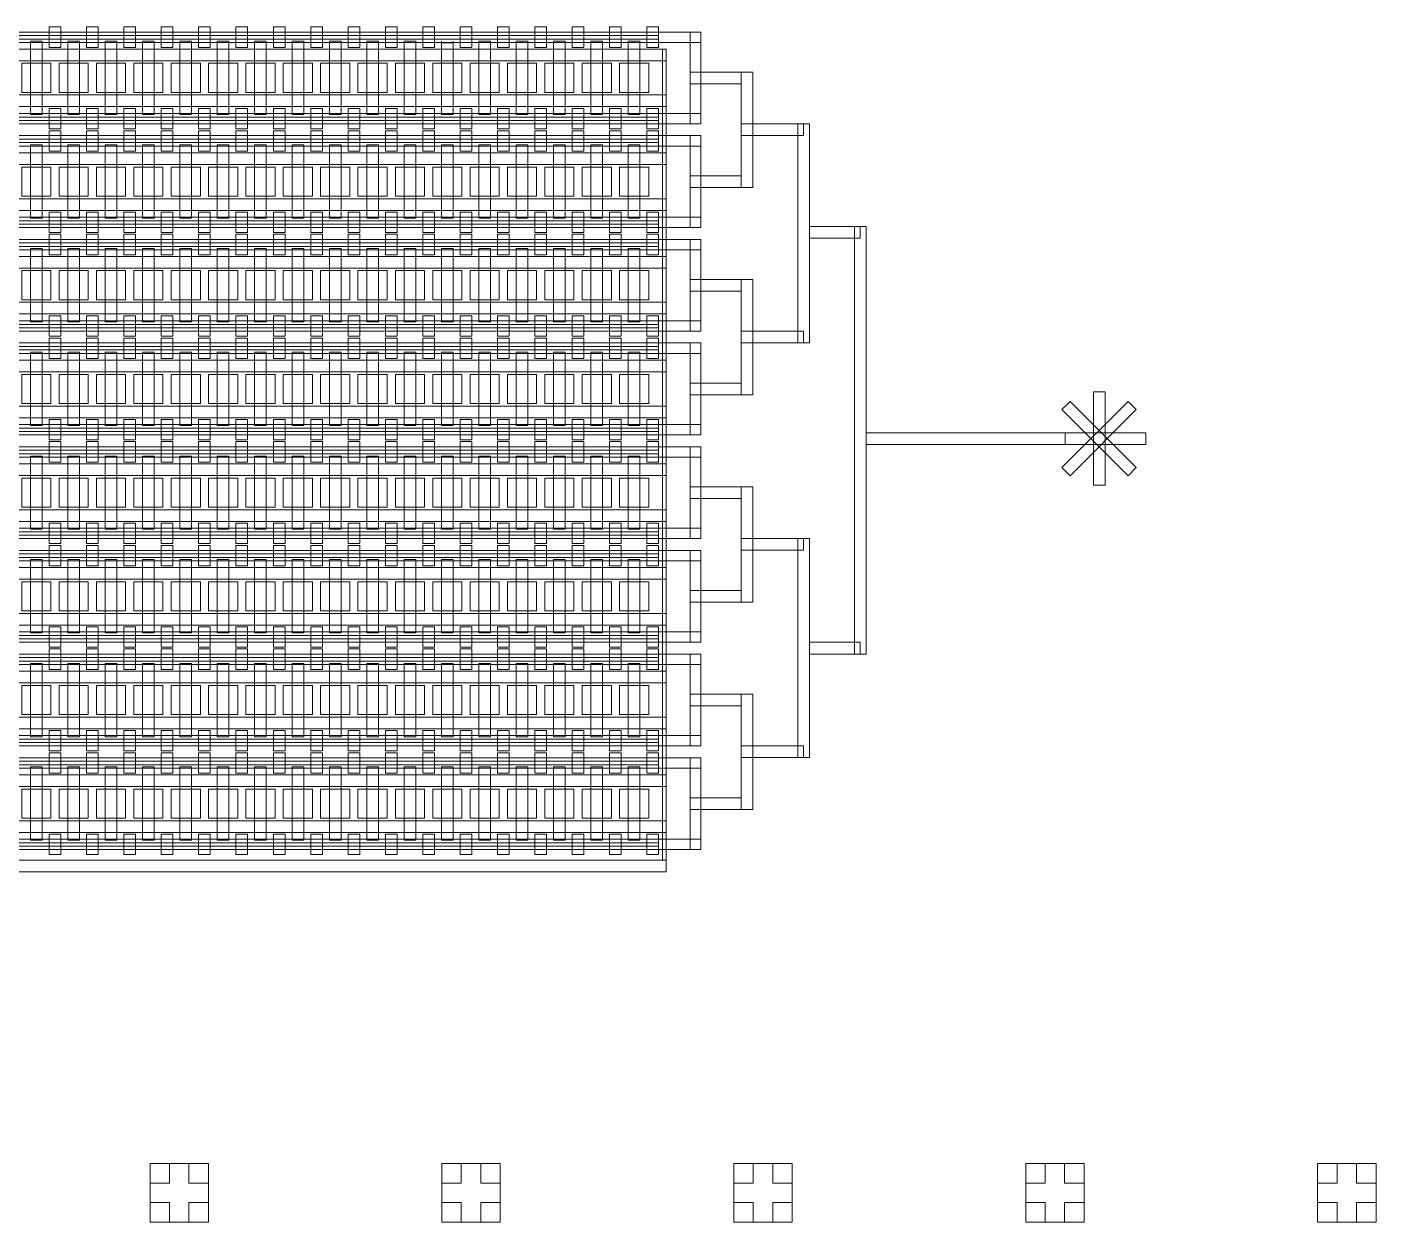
# Model space of a CAD drawing. Header units: millimetres. Extents: x 162451 to 197951, y 56048 to 71985.
# Drawn here: x 186397 to 197951, y 56048 to 66279 of the extents above; entities that cross this region are included whole.
import ezdxf

# ---------------------------------------------------------------- set-up
doc = ezdxf.new("R2010")
doc.units = ezdxf.units.MM
doc.layers.add('CONTROL', color=5, linetype='Continuous', lineweight=5)
doc.layers.add('FLOW', color=6, linetype='Continuous', lineweight=5)

msp = doc.modelspace()

# ---------------------------------------------------------------- linework, layer by layer
at = {"layer": 'CONTROL', "linetype": 'Continuous'}
for points in [[(176284, 66206), (191807, 66206), (191807, 66176), (176284, 66176), (176284, 66206)], [(186587, 66279), (186687, 66279), (186687, 66103), (186587, 66103), (186587, 66279)], [(186907, 66279), (187007, 66279), (187007, 66103), (186907, 66103), (186907, 66279)], [(187227, 66279), (187327, 66279), (187327, 66103), (187227, 66103), (187227, 66279)], [(187547, 66279), (187647, 66279), (187647, 66103), (187547, 66103), (187547, 66279)], [(187867, 66279), (187967, 66279), (187967, 66103), (187867, 66103), (187867, 66279)], [(188187, 66279), (188287, 66279), (188287, 66103), (188187, 66103), (188187, 66279)], [(188507, 66279), (188607, 66279), (188607, 66103), (188507, 66103), (188507, 66279)], [(188827, 66279), (188927, 66279), (188927, 66103), (188827, 66103), (188827, 66279)], [(189147, 66279), (189247, 66279), (189247, 66103), (189147, 66103), (189147, 66279)], [(189467, 66279), (189567, 66279), (189567, 66103), (189467, 66103), (189467, 66279)], [(189787, 66279), (189887, 66279), (189887, 66103), (189787, 66103), (189787, 66279)], [(190107, 66279), (190207, 66279), (190207, 66103), (190107, 66103), (190107, 66279)], [(190427, 66279), (190527, 66279), (190527, 66103), (190427, 66103), (190427, 66279)], [(190747, 66279), (190847, 66279), (190847, 66103), (190747, 66103), (190747, 66279)], [(191067, 66279), (191167, 66279), (191167, 66103), (191067, 66103), (191067, 66279)], [(191387, 66279), (191487, 66279), (191487, 66103), (191387, 66103), (191387, 66279)], [(191707, 66279), (191807, 66279), (191807, 66103), (191707, 66103), (191707, 66279)], [(191870, 65989), (176447, 65989), (176447, 66089), (191870, 66089), (191870, 65989)], [(191840, 66089), (191870, 66089), (191870, 59147), (191840, 59147), (191840, 66089)], [(191870, 65597), (176447, 65597), (176447, 65697), (191870, 65697), (191870, 65597)], [(186587, 65582), (186687, 65582), (186687, 65406), (186587, 65406), (186587, 65582)], [(186907, 65582), (187007, 65582), (187007, 65406), (186907, 65406), (186907, 65582)], [(187227, 65582), (187327, 65582), (187327, 65406), (187227, 65406), (187227, 65582)], [(187547, 65582), (187647, 65582), (187647, 65406), (187547, 65406), (187547, 65582)], [(187867, 65582), (187967, 65582), (187967, 65406), (187867, 65406), (187867, 65582)], [(188187, 65582), (188287, 65582), (188287, 65406), (188187, 65406), (188187, 65582)], [(188507, 65582), (188607, 65582), (188607, 65406), (188507, 65406), (188507, 65582)], [(188827, 65582), (188927, 65582), (188927, 65406), (188827, 65406), (188827, 65582)], [(189147, 65582), (189247, 65582), (189247, 65406), (189147, 65406), (189147, 65582)], [(189467, 65582), (189567, 65582), (189567, 65406), (189467, 65406), (189467, 65582)], [(189787, 65582), (189887, 65582), (189887, 65406), (189787, 65406), (189787, 65582)], [(190107, 65582), (190207, 65582), (190207, 65406), (190107, 65406), (190107, 65582)], [(190427, 65582), (190527, 65582), (190527, 65406), (190427, 65406), (190427, 65582)], [(190747, 65582), (190847, 65582), (190847, 65406), (190747, 65406), (190747, 65582)], [(190747, 65582), (190847, 65582), (190847, 65406), (190747, 65406), (190747, 65582)], [(191067, 65582), (191167, 65582), (191167, 65406), (191067, 65406), (191067, 65582)], [(191387, 65582), (191487, 65582), (191487, 65406), (191387, 65406), (191387, 65582)], [(191707, 65582), (191807, 65582), (191807, 65406), (191707, 65406), (191707, 65582)], [(176284, 65508), (191807, 65508), (191807, 65478), (176284, 65478), (176284, 65508)], [(176284, 65319), (191807, 65319), (191807, 65289), (176284, 65289), (176284, 65319)], [(186587, 65391), (186687, 65391), (186687, 65216), (186587, 65216), (186587, 65391)], [(186907, 65391), (187007, 65391), (187007, 65216), (186907, 65216), (186907, 65391)], [(187227, 65391), (187327, 65391), (187327, 65216), (187227, 65216), (187227, 65391)], [(187547, 65391), (187647, 65391), (187647, 65216), (187547, 65216), (187547, 65391)], [(187867, 65391), (187967, 65391), (187967, 65216), (187867, 65216), (187867, 65391)], [(188187, 65391), (188287, 65391), (188287, 65216), (188187, 65216), (188187, 65391)], [(188507, 65391), (188607, 65391), (188607, 65216), (188507, 65216), (188507, 65391)], [(188827, 65391), (188927, 65391), (188927, 65216), (188827, 65216), (188827, 65391)], [(189147, 65391), (189247, 65391), (189247, 65216), (189147, 65216), (189147, 65391)], [(189467, 65391), (189567, 65391), (189567, 65216), (189467, 65216), (189467, 65391)], [(189787, 65391), (189887, 65391), (189887, 65216), (189787, 65216), (189787, 65391)], [(190107, 65391), (190207, 65391), (190207, 65216), (190107, 65216), (190107, 65391)], [(190427, 65391), (190527, 65391), (190527, 65216), (190427, 65216), (190427, 65391)], [(190747, 65391), (190847, 65391), (190847, 65216), (190747, 65216), (190747, 65391)], [(191067, 65391), (191167, 65391), (191167, 65216), (191067, 65216), (191067, 65391)], [(191387, 65391), (191487, 65391), (191487, 65216), (191387, 65216), (191387, 65391)], [(191707, 65391), (191807, 65391), (191807, 65216), (191707, 65216), (191707, 65391)], [(191870, 65101), (176447, 65101), (176447, 65201), (191870, 65201), (191870, 65101)], [(191870, 64709), (176447, 64709), (176447, 64809), (191870, 64809), (191870, 64709)], [(176284, 64620), (191807, 64620), (191807, 64590), (176284, 64590), (176284, 64620)], [(186587, 64694), (186687, 64694), (186687, 64519), (186587, 64519), (186587, 64694)], [(186907, 64694), (187007, 64694), (187007, 64519), (186907, 64519), (186907, 64694)], [(187227, 64694), (187327, 64694), (187327, 64519), (187227, 64519), (187227, 64694)], [(187547, 64694), (187647, 64694), (187647, 64519), (187547, 64519), (187547, 64694)], [(187867, 64694), (187967, 64694), (187967, 64519), (187867, 64519), (187867, 64694)], [(188187, 64694), (188287, 64694), (188287, 64519), (188187, 64519), (188187, 64694)], [(188507, 64694), (188607, 64694), (188607, 64519), (188507, 64519), (188507, 64694)], [(188827, 64694), (188927, 64694), (188927, 64519), (188827, 64519), (188827, 64694)], [(189147, 64694), (189247, 64694), (189247, 64519), (189147, 64519), (189147, 64694)], [(189467, 64694), (189567, 64694), (189567, 64519), (189467, 64519), (189467, 64694)], [(189787, 64694), (189887, 64694), (189887, 64519), (189787, 64519), (189787, 64694)], [(190107, 64694), (190207, 64694), (190207, 64519), (190107, 64519), (190107, 64694)], [(190427, 64694), (190527, 64694), (190527, 64519), (190427, 64519), (190427, 64694)], [(190747, 64694), (190847, 64694), (190847, 64519), (190747, 64519), (190747, 64694)], [(190747, 64694), (190847, 64694), (190847, 64519), (190747, 64519), (190747, 64694)], [(191067, 64694), (191167, 64694), (191167, 64519), (191067, 64519), (191067, 64694)], [(191387, 64694), (191487, 64694), (191487, 64519), (191387, 64519), (191387, 64694)], [(191707, 64694), (191807, 64694), (191807, 64519), (191707, 64519), (191707, 64694)], [(186587, 64504), (186687, 64504), (186687, 64328), (186587, 64328), (186587, 64504)], [(186907, 64504), (187007, 64504), (187007, 64328), (186907, 64328), (186907, 64504)], [(187227, 64504), (187327, 64504), (187327, 64328), (187227, 64328), (187227, 64504)], [(187547, 64504), (187647, 64504), (187647, 64328), (187547, 64328), (187547, 64504)], [(187867, 64504), (187967, 64504), (187967, 64328), (187867, 64328), (187867, 64504)], [(188187, 64504), (188287, 64504), (188287, 64328), (188187, 64328), (188187, 64504)], [(188507, 64504), (188607, 64504), (188607, 64328), (188507, 64328), (188507, 64504)], [(188827, 64504), (188927, 64504), (188927, 64328), (188827, 64328), (188827, 64504)], [(189147, 64504), (189247, 64504), (189247, 64328), (189147, 64328), (189147, 64504)], [(189467, 64504), (189567, 64504), (189567, 64328), (189467, 64328), (189467, 64504)], [(189787, 64504), (189887, 64504), (189887, 64328), (189787, 64328), (189787, 64504)], [(190107, 64504), (190207, 64504), (190207, 64328), (190107, 64328), (190107, 64504)], [(190427, 64504), (190527, 64504), (190527, 64328), (190427, 64328), (190427, 64504)], [(190747, 64504), (190847, 64504), (190847, 64328), (190747, 64328), (190747, 64504)], [(191067, 64504), (191167, 64504), (191167, 64328), (191067, 64328), (191067, 64504)], [(191387, 64504), (191487, 64504), (191487, 64328), (191387, 64328), (191387, 64504)], [(191707, 64504), (191807, 64504), (191807, 64328), (191707, 64328), (191707, 64504)], [(176284, 64431), (191807, 64431), (191807, 64401), (176284, 64401), (176284, 64431)], [(191870, 64214), (176447, 64214), (176447, 64314), (191870, 64314), (191870, 64214)], [(191870, 63822), (176447, 63822), (176447, 63922), (191870, 63922), (191870, 63822)], [(186587, 63807), (186687, 63807), (186687, 63631), (186587, 63631), (186587, 63807)], [(186907, 63807), (187007, 63807), (187007, 63631), (186907, 63631), (186907, 63807)], [(187227, 63807), (187327, 63807), (187327, 63631), (187227, 63631), (187227, 63807)], [(187547, 63807), (187647, 63807), (187647, 63631), (187547, 63631), (187547, 63807)], [(187867, 63807), (187967, 63807), (187967, 63631), (187867, 63631), (187867, 63807)], [(188187, 63807), (188287, 63807), (188287, 63631), (188187, 63631), (188187, 63807)], [(188507, 63807), (188607, 63807), (188607, 63631), (188507, 63631), (188507, 63807)], [(188827, 63807), (188927, 63807), (188927, 63631), (188827, 63631), (188827, 63807)], [(189147, 63807), (189247, 63807), (189247, 63631), (189147, 63631), (189147, 63807)], [(189467, 63807), (189567, 63807), (189567, 63631), (189467, 63631), (189467, 63807)], [(189787, 63807), (189887, 63807), (189887, 63631), (189787, 63631), (189787, 63807)], [(190107, 63807), (190207, 63807), (190207, 63631), (190107, 63631), (190107, 63807)], [(190427, 63807), (190527, 63807), (190527, 63631), (190427, 63631), (190427, 63807)], [(190747, 63807), (190847, 63807), (190847, 63631), (190747, 63631), (190747, 63807)], [(190747, 63807), (190847, 63807), (190847, 63631), (190747, 63631), (190747, 63807)], [(191067, 63807), (191167, 63807), (191167, 63631), (191067, 63631), (191067, 63807)], [(191387, 63807), (191487, 63807), (191487, 63631), (191387, 63631), (191387, 63807)], [(191707, 63807), (191807, 63807), (191807, 63631), (191707, 63631), (191707, 63807)], [(176284, 63732), (191807, 63732), (191807, 63702), (176284, 63702), (176284, 63732)], [(186587, 63616), (186687, 63616), (186687, 63441), (186587, 63441), (186587, 63616)], [(186907, 63616), (187007, 63616), (187007, 63441), (186907, 63441), (186907, 63616)], [(187227, 63616), (187327, 63616), (187327, 63441), (187227, 63441), (187227, 63616)], [(187547, 63616), (187647, 63616), (187647, 63441), (187547, 63441), (187547, 63616)], [(187867, 63616), (187967, 63616), (187967, 63441), (187867, 63441), (187867, 63616)], [(188187, 63616), (188287, 63616), (188287, 63441), (188187, 63441), (188187, 63616)], [(188507, 63616), (188607, 63616), (188607, 63441), (188507, 63441), (188507, 63616)], [(188827, 63616), (188927, 63616), (188927, 63441), (188827, 63441), (188827, 63616)], [(189147, 63616), (189247, 63616), (189247, 63441), (189147, 63441), (189147, 63616)], [(189467, 63616), (189567, 63616), (189567, 63441), (189467, 63441), (189467, 63616)], [(189787, 63616), (189887, 63616), (189887, 63441), (189787, 63441), (189787, 63616)], [(190107, 63616), (190207, 63616), (190207, 63441), (190107, 63441), (190107, 63616)], [(190427, 63616), (190527, 63616), (190527, 63441), (190427, 63441), (190427, 63616)], [(190747, 63616), (190847, 63616), (190847, 63441), (190747, 63441), (190747, 63616)], [(191067, 63616), (191167, 63616), (191167, 63441), (191067, 63441), (191067, 63616)], [(191387, 63616), (191487, 63616), (191487, 63441), (191387, 63441), (191387, 63616)], [(191707, 63616), (191807, 63616), (191807, 63441), (191707, 63441), (191707, 63616)], [(176284, 63544), (191807, 63544), (191807, 63514), (176284, 63514), (176284, 63544)], [(191870, 63326), (176447, 63326), (176447, 63426), (191870, 63426), (191870, 63326)], [(191870, 62934), (176447, 62934), (176447, 63034), (191870, 63034), (191870, 62934)], [(186587, 62919), (186687, 62919), (186687, 62744), (186587, 62744), (186587, 62919)], [(186907, 62919), (187007, 62919), (187007, 62744), (186907, 62744), (186907, 62919)], [(187227, 62919), (187327, 62919), (187327, 62744), (187227, 62744), (187227, 62919)], [(187547, 62919), (187647, 62919), (187647, 62744), (187547, 62744), (187547, 62919)], [(187867, 62919), (187967, 62919), (187967, 62744), (187867, 62744), (187867, 62919)], [(188187, 62919), (188287, 62919), (188287, 62744), (188187, 62744), (188187, 62919)], [(188507, 62919), (188607, 62919), (188607, 62744), (188507, 62744), (188507, 62919)], [(188827, 62919), (188927, 62919), (188927, 62744), (188827, 62744), (188827, 62919)], [(189147, 62919), (189247, 62919), (189247, 62744), (189147, 62744), (189147, 62919)], [(189467, 62919), (189567, 62919), (189567, 62744), (189467, 62744), (189467, 62919)], [(189787, 62919), (189887, 62919), (189887, 62744), (189787, 62744), (189787, 62919)], [(190107, 62919), (190207, 62919), (190207, 62744), (190107, 62744), (190107, 62919)], [(190427, 62919), (190527, 62919), (190527, 62744), (190427, 62744), (190427, 62919)], [(190747, 62919), (190847, 62919), (190847, 62744), (190747, 62744), (190747, 62919)], [(190747, 62919), (190847, 62919), (190847, 62744), (190747, 62744), (190747, 62919)], [(191067, 62919), (191167, 62919), (191167, 62744), (191067, 62744), (191067, 62919)], [(191387, 62919), (191487, 62919), (191487, 62744), (191387, 62744), (191387, 62919)], [(191707, 62919), (191807, 62919), (191807, 62744), (191707, 62744), (191707, 62919)], [(176284, 62845), (191807, 62845), (191807, 62815), (176284, 62815), (176284, 62845)], [(176284, 62656), (191807, 62656), (191807, 62626), (176284, 62626), (176284, 62656)], [(186587, 62729), (186687, 62729), (186687, 62553), (186587, 62553), (186587, 62729)], [(186907, 62729), (187007, 62729), (187007, 62553), (186907, 62553), (186907, 62729)], [(187227, 62729), (187327, 62729), (187327, 62553), (187227, 62553), (187227, 62729)], [(187547, 62729), (187647, 62729), (187647, 62553), (187547, 62553), (187547, 62729)], [(187867, 62729), (187967, 62729), (187967, 62553), (187867, 62553), (187867, 62729)], [(188187, 62729), (188287, 62729), (188287, 62553), (188187, 62553), (188187, 62729)], [(188507, 62729), (188607, 62729), (188607, 62553), (188507, 62553), (188507, 62729)], [(188827, 62729), (188927, 62729), (188927, 62553), (188827, 62553), (188827, 62729)], [(189147, 62729), (189247, 62729), (189247, 62553), (189147, 62553), (189147, 62729)], [(189467, 62729), (189567, 62729), (189567, 62553), (189467, 62553), (189467, 62729)], [(189787, 62729), (189887, 62729), (189887, 62553), (189787, 62553), (189787, 62729)], [(190107, 62729), (190207, 62729), (190207, 62553), (190107, 62553), (190107, 62729)], [(190427, 62729), (190527, 62729), (190527, 62553), (190427, 62553), (190427, 62729)], [(190747, 62729), (190847, 62729), (190847, 62553), (190747, 62553), (190747, 62729)], [(191067, 62729), (191167, 62729), (191167, 62553), (191067, 62553), (191067, 62729)], [(191387, 62729), (191487, 62729), (191487, 62553), (191387, 62553), (191387, 62729)], [(191707, 62729), (191807, 62729), (191807, 62553), (191707, 62553), (191707, 62729)], [(191870, 62438), (176447, 62438), (176447, 62538), (191870, 62538), (191870, 62438)], [(191870, 62046), (176447, 62046), (176447, 62146), (191870, 62146), (191870, 62046)], [(176284, 61957), (191807, 61957), (191807, 61927), (176284, 61927), (176284, 61957)], [(186587, 62032), (186687, 62032), (186687, 61856), (186587, 61856), (186587, 62032)], [(186907, 62032), (187007, 62032), (187007, 61856), (186907, 61856), (186907, 62032)], [(187227, 62032), (187327, 62032), (187327, 61856), (187227, 61856), (187227, 62032)], [(187547, 62032), (187647, 62032), (187647, 61856), (187547, 61856), (187547, 62032)], [(187867, 62032), (187967, 62032), (187967, 61856), (187867, 61856), (187867, 62032)], [(188187, 62032), (188287, 62032), (188287, 61856), (188187, 61856), (188187, 62032)], [(188507, 62032), (188607, 62032), (188607, 61856), (188507, 61856), (188507, 62032)], [(188827, 62032), (188927, 62032), (188927, 61856), (188827, 61856), (188827, 62032)], [(189147, 62032), (189247, 62032), (189247, 61856), (189147, 61856), (189147, 62032)], [(189467, 62032), (189567, 62032), (189567, 61856), (189467, 61856), (189467, 62032)], [(189787, 62032), (189887, 62032), (189887, 61856), (189787, 61856), (189787, 62032)], [(190107, 62032), (190207, 62032), (190207, 61856), (190107, 61856), (190107, 62032)], [(190427, 62032), (190527, 62032), (190527, 61856), (190427, 61856), (190427, 62032)], [(190747, 62032), (190847, 62032), (190847, 61856), (190747, 61856), (190747, 62032)], [(190747, 62032), (190847, 62032), (190847, 61856), (190747, 61856), (190747, 62032)], [(191067, 62032), (191167, 62032), (191167, 61856), (191067, 61856), (191067, 62032)], [(191387, 62032), (191487, 62032), (191487, 61856), (191387, 61856), (191387, 62032)], [(191707, 62032), (191807, 62032), (191807, 61856), (191707, 61856), (191707, 62032)], [(186587, 61841), (186687, 61841), (186687, 61666), (186587, 61666), (186587, 61841)], [(186907, 61841), (187007, 61841), (187007, 61666), (186907, 61666), (186907, 61841)], [(187227, 61841), (187327, 61841), (187327, 61666), (187227, 61666), (187227, 61841)], [(187547, 61841), (187647, 61841), (187647, 61666), (187547, 61666), (187547, 61841)], [(187867, 61841), (187967, 61841), (187967, 61666), (187867, 61666), (187867, 61841)], [(188187, 61841), (188287, 61841), (188287, 61666), (188187, 61666), (188187, 61841)], [(188507, 61841), (188607, 61841), (188607, 61666), (188507, 61666), (188507, 61841)], [(188827, 61841), (188927, 61841), (188927, 61666), (188827, 61666), (188827, 61841)], [(189147, 61841), (189247, 61841), (189247, 61666), (189147, 61666), (189147, 61841)], [(189467, 61841), (189567, 61841), (189567, 61666), (189467, 61666), (189467, 61841)], [(189787, 61841), (189887, 61841), (189887, 61666), (189787, 61666), (189787, 61841)], [(190107, 61841), (190207, 61841), (190207, 61666), (190107, 61666), (190107, 61841)], [(190427, 61841), (190527, 61841), (190527, 61666), (190427, 61666), (190427, 61841)], [(190747, 61841), (190847, 61841), (190847, 61666), (190747, 61666), (190747, 61841)], [(191067, 61841), (191167, 61841), (191167, 61666), (191067, 61666), (191067, 61841)], [(191387, 61841), (191487, 61841), (191487, 61666), (191387, 61666), (191387, 61841)], [(191707, 61841), (191807, 61841), (191807, 61666), (191707, 61666), (191707, 61841)], [(176284, 61768), (191807, 61768), (191807, 61738), (176284, 61738), (176284, 61768)], [(191870, 61551), (176447, 61551), (176447, 61651), (191870, 61651), (191870, 61551)], [(191870, 61159), (176447, 61159), (176447, 61259), (191870, 61259), (191870, 61159)], [(186587, 61144), (186687, 61144), (186687, 60969), (186587, 60969), (186587, 61144)], [(186907, 61144), (187007, 61144), (187007, 60969), (186907, 60969), (186907, 61144)], [(187227, 61144), (187327, 61144), (187327, 60969), (187227, 60969), (187227, 61144)], [(187547, 61144), (187647, 61144), (187647, 60969), (187547, 60969), (187547, 61144)], [(187867, 61144), (187967, 61144), (187967, 60969), (187867, 60969), (187867, 61144)], [(188187, 61144), (188287, 61144), (188287, 60969), (188187, 60969), (188187, 61144)], [(188507, 61144), (188607, 61144), (188607, 60969), (188507, 60969), (188507, 61144)], [(188827, 61144), (188927, 61144), (188927, 60969), (188827, 60969), (188827, 61144)], [(189147, 61144), (189247, 61144), (189247, 60969), (189147, 60969), (189147, 61144)], [(189467, 61144), (189567, 61144), (189567, 60969), (189467, 60969), (189467, 61144)], [(189787, 61144), (189887, 61144), (189887, 60969), (189787, 60969), (189787, 61144)], [(190107, 61144), (190207, 61144), (190207, 60969), (190107, 60969), (190107, 61144)], [(190427, 61144), (190527, 61144), (190527, 60969), (190427, 60969), (190427, 61144)], [(190747, 61144), (190847, 61144), (190847, 60969), (190747, 60969), (190747, 61144)], [(190747, 61144), (190847, 61144), (190847, 60969), (190747, 60969), (190747, 61144)], [(191067, 61144), (191167, 61144), (191167, 60969), (191067, 60969), (191067, 61144)], [(191387, 61144), (191487, 61144), (191487, 60969), (191387, 60969), (191387, 61144)], [(191707, 61144), (191807, 61144), (191807, 60969), (191707, 60969), (191707, 61144)], [(176284, 61070), (191807, 61070), (191807, 61040), (176284, 61040), (176284, 61070)], [(186587, 60954), (186687, 60954), (186687, 60778), (186587, 60778), (186587, 60954)], [(186907, 60954), (187007, 60954), (187007, 60778), (186907, 60778), (186907, 60954)], [(187227, 60954), (187327, 60954), (187327, 60778), (187227, 60778), (187227, 60954)], [(187547, 60954), (187647, 60954), (187647, 60778), (187547, 60778), (187547, 60954)], [(187867, 60954), (187967, 60954), (187967, 60778), (187867, 60778), (187867, 60954)], [(188187, 60954), (188287, 60954), (188287, 60778), (188187, 60778), (188187, 60954)], [(188507, 60954), (188607, 60954), (188607, 60778), (188507, 60778), (188507, 60954)], [(188827, 60954), (188927, 60954), (188927, 60778), (188827, 60778), (188827, 60954)], [(189147, 60954), (189247, 60954), (189247, 60778), (189147, 60778), (189147, 60954)], [(189467, 60954), (189567, 60954), (189567, 60778), (189467, 60778), (189467, 60954)], [(189787, 60954), (189887, 60954), (189887, 60778), (189787, 60778), (189787, 60954)], [(190107, 60954), (190207, 60954), (190207, 60778), (190107, 60778), (190107, 60954)], [(190427, 60954), (190527, 60954), (190527, 60778), (190427, 60778), (190427, 60954)], [(190747, 60954), (190847, 60954), (190847, 60778), (190747, 60778), (190747, 60954)], [(191067, 60954), (191167, 60954), (191167, 60778), (191067, 60778), (191067, 60954)], [(191387, 60954), (191487, 60954), (191487, 60778), (191387, 60778), (191387, 60954)], [(191707, 60954), (191807, 60954), (191807, 60778), (191707, 60778), (191707, 60954)], [(176284, 60881), (191807, 60881), (191807, 60851), (176284, 60851), (176284, 60881)], [(191870, 60663), (176447, 60663), (176447, 60763), (191870, 60763), (191870, 60663)], [(191870, 60271), (176447, 60271), (176447, 60371), (191870, 60371), (191870, 60271)], [(186587, 60257), (186687, 60257), (186687, 60081), (186587, 60081), (186587, 60257)], [(186907, 60257), (187007, 60257), (187007, 60081), (186907, 60081), (186907, 60257)], [(187227, 60257), (187327, 60257), (187327, 60081), (187227, 60081), (187227, 60257)], [(187547, 60257), (187647, 60257), (187647, 60081), (187547, 60081), (187547, 60257)], [(187867, 60257), (187967, 60257), (187967, 60081), (187867, 60081), (187867, 60257)], [(188187, 60257), (188287, 60257), (188287, 60081), (188187, 60081), (188187, 60257)], [(188507, 60257), (188607, 60257), (188607, 60081), (188507, 60081), (188507, 60257)], [(188827, 60257), (188927, 60257), (188927, 60081), (188827, 60081), (188827, 60257)], [(189147, 60257), (189247, 60257), (189247, 60081), (189147, 60081), (189147, 60257)], [(189467, 60257), (189567, 60257), (189567, 60081), (189467, 60081), (189467, 60257)], [(189787, 60257), (189887, 60257), (189887, 60081), (189787, 60081), (189787, 60257)], [(190107, 60257), (190207, 60257), (190207, 60081), (190107, 60081), (190107, 60257)], [(190427, 60257), (190527, 60257), (190527, 60081), (190427, 60081), (190427, 60257)], [(190747, 60257), (190847, 60257), (190847, 60081), (190747, 60081), (190747, 60257)], [(190747, 60257), (190847, 60257), (190847, 60081), (190747, 60081), (190747, 60257)], [(191067, 60257), (191167, 60257), (191167, 60081), (191067, 60081), (191067, 60257)], [(191387, 60257), (191487, 60257), (191487, 60081), (191387, 60081), (191387, 60257)], [(191707, 60257), (191807, 60257), (191807, 60081), (191707, 60081), (191707, 60257)], [(176284, 60182), (191807, 60182), (191807, 60152), (176284, 60152), (176284, 60182)], [(176284, 59993), (191807, 59993), (191807, 59963), (176284, 59963), (176284, 59993)], [(186587, 60066), (186687, 60066), (186687, 59891), (186587, 59891), (186587, 60066)], [(186907, 60066), (187007, 60066), (187007, 59891), (186907, 59891), (186907, 60066)], [(187227, 60066), (187327, 60066), (187327, 59891), (187227, 59891), (187227, 60066)], [(187547, 60066), (187647, 60066), (187647, 59891), (187547, 59891), (187547, 60066)], [(187867, 60066), (187967, 60066), (187967, 59891), (187867, 59891), (187867, 60066)], [(188187, 60066), (188287, 60066), (188287, 59891), (188187, 59891), (188187, 60066)], [(188507, 60066), (188607, 60066), (188607, 59891), (188507, 59891), (188507, 60066)], [(188827, 60066), (188927, 60066), (188927, 59891), (188827, 59891), (188827, 60066)], [(189147, 60066), (189247, 60066), (189247, 59891), (189147, 59891), (189147, 60066)], [(189467, 60066), (189567, 60066), (189567, 59891), (189467, 59891), (189467, 60066)], [(189787, 60066), (189887, 60066), (189887, 59891), (189787, 59891), (189787, 60066)], [(190107, 60066), (190207, 60066), (190207, 59891), (190107, 59891), (190107, 60066)], [(190427, 60066), (190527, 60066), (190527, 59891), (190427, 59891), (190427, 60066)], [(190747, 60066), (190847, 60066), (190847, 59891), (190747, 59891), (190747, 60066)], [(191067, 60066), (191167, 60066), (191167, 59891), (191067, 59891), (191067, 60066)], [(191387, 60066), (191487, 60066), (191487, 59891), (191387, 59891), (191387, 60066)], [(191707, 60066), (191807, 60066), (191807, 59891), (191707, 59891), (191707, 60066)], [(191870, 59776), (176447, 59776), (176447, 59876), (191870, 59876), (191870, 59776)], [(191870, 59384), (176447, 59384), (176447, 59484), (191870, 59484), (191870, 59384)], [(169672, 59295), (191807, 59295), (191807, 59265), (169672, 59265), (169672, 59295)], [(186587, 59369), (186687, 59369), (186687, 59194), (186587, 59194), (186587, 59369)], [(186907, 59369), (187007, 59369), (187007, 59194), (186907, 59194), (186907, 59369)], [(187227, 59369), (187327, 59369), (187327, 59194), (187227, 59194), (187227, 59369)], [(187547, 59369), (187647, 59369), (187647, 59194), (187547, 59194), (187547, 59369)], [(187867, 59369), (187967, 59369), (187967, 59194), (187867, 59194), (187867, 59369)], [(188187, 59369), (188287, 59369), (188287, 59194), (188187, 59194), (188187, 59369)], [(188507, 59369), (188607, 59369), (188607, 59194), (188507, 59194), (188507, 59369)], [(188827, 59369), (188927, 59369), (188927, 59194), (188827, 59194), (188827, 59369)], [(189147, 59369), (189247, 59369), (189247, 59194), (189147, 59194), (189147, 59369)], [(189467, 59369), (189567, 59369), (189567, 59194), (189467, 59194), (189467, 59369)], [(189787, 59369), (189887, 59369), (189887, 59194), (189787, 59194), (189787, 59369)], [(190107, 59369), (190207, 59369), (190207, 59194), (190107, 59194), (190107, 59369)], [(190427, 59369), (190527, 59369), (190527, 59194), (190427, 59194), (190427, 59369)], [(190747, 59369), (190847, 59369), (190847, 59194), (190747, 59194), (190747, 59369)], [(190747, 59369), (190847, 59369), (190847, 59194), (190747, 59194), (190747, 59369)], [(191067, 59369), (191167, 59369), (191167, 59194), (191067, 59194), (191067, 59369)], [(191387, 59369), (191487, 59369), (191487, 59194), (191387, 59194), (191387, 59369)], [(191707, 59369), (191807, 59369), (191807, 59194), (191707, 59194), (191707, 59369)], [(165483, 59147), (191870, 59147), (191870, 59047), (165483, 59047)], [(187617, 56548), (187617, 56382), (187451, 56382), (187451, 56548), (187617, 56548)], [(187951, 56548), (187951, 56382), (187784, 56382), (187784, 56548), (187951, 56548)], [(190117, 56548), (190117, 56382), (189951, 56382), (189951, 56548), (190117, 56548)], [(190451, 56548), (190451, 56382), (190284, 56382), (190284, 56548), (190451, 56548)], [(192617, 56548), (192617, 56382), (192451, 56382), (192451, 56548), (192617, 56548)], [(192951, 56548), (192951, 56382), (192784, 56382), (192784, 56548), (192951, 56548)], [(195117, 56548), (195117, 56382), (194951, 56382), (194951, 56548), (195117, 56548)], [(195451, 56548), (195451, 56382), (195284, 56382), (195284, 56548), (195451, 56548)], [(197617, 56548), (197617, 56382), (197451, 56382), (197451, 56548), (197617, 56548)], [(197951, 56548), (197951, 56382), (197784, 56382), (197784, 56548), (197951, 56548)], [(187617, 56215), (187617, 56048), (187451, 56048), (187451, 56215), (187617, 56215)], [(187951, 56215), (187951, 56048), (187784, 56048), (187784, 56215), (187951, 56215)], [(190117, 56215), (190117, 56048), (189951, 56048), (189951, 56215), (190117, 56215)], [(190451, 56215), (190451, 56048), (190284, 56048), (190284, 56215), (190451, 56215)], [(192617, 56215), (192617, 56048), (192451, 56048), (192451, 56215), (192617, 56215)], [(192951, 56215), (192951, 56048), (192784, 56048), (192784, 56215), (192951, 56215)], [(195117, 56215), (195117, 56048), (194951, 56048), (194951, 56215), (195117, 56215)], [(195451, 56215), (195451, 56048), (195284, 56048), (195284, 56215), (195451, 56215)], [(197617, 56215), (197617, 56048), (197451, 56048), (197451, 56215), (197617, 56215)], [(197951, 56215), (197951, 56048), (197784, 56048), (197784, 56215), (197951, 56215)]]:
    msp.add_lwpolyline(points, close=True, dxfattribs=at)
at = {"layer": 'FLOW'}
for p, q in [((189307, 66146), (189307, 66157)), ((189627, 66147), (189627, 66157)), ((189947, 66147), (189947, 66157)), ((190047, 66147), (190047, 66157)), ((189947, 59930), (189947, 59933)), ((190047, 59930), (190047, 59933)), ((190267, 59930), (190267, 59933)), ((190367, 59930), (190367, 59933)), ((190587, 59930), (190587, 59933)), ((190687, 59930), (190687, 59933)), ((190907, 59930), (190907, 59933)), ((191007, 59930), (191007, 59933)), ((191227, 59930), (191227, 59933)), ((191327, 59930), (191327, 59933)), ((191547, 59930), (191547, 59933)), ((191647, 59930), (191647, 59933))]:
    msp.add_line(p, q, dxfattribs=at)
at = {"layer": 'FLOW', "linetype": 'Continuous'}
for points in [[(175996, 66236), (192168, 66236), (192168, 66146), (175996, 66146), (175996, 66236)], [(192168, 66236), (192078, 66236), (192078, 65449), (192168, 65449), (192168, 66236)], [(186427, 66157), (186527, 66157), (186527, 65529), (186427, 65529), (186427, 66157)], [(186747, 66157), (186847, 66157), (186847, 65529), (186747, 65529), (186747, 66157)], [(187067, 66157), (187167, 66157), (187167, 65529), (187067, 65529), (187067, 66157)], [(187387, 66157), (187487, 66157), (187487, 65529), (187387, 65529), (187387, 66157)], [(187707, 66157), (187807, 66157), (187807, 65529), (187707, 65529), (187707, 66157)], [(188027, 66157), (188127, 66157), (188127, 65529), (188027, 65529), (188027, 66157)], [(188347, 66157), (188447, 66157), (188447, 65529), (188347, 65529), (188347, 66157)], [(188667, 66157), (188767, 66157), (188767, 65529), (188667, 65529), (188667, 66157)], [(188987, 66157), (189087, 66157), (189087, 65529), (188987, 65529), (188987, 66157)], [(189307, 66157), (189407, 66157), (189407, 65529), (189307, 65529), (189307, 66157)], [(189627, 66157), (189727, 66157), (189727, 65529), (189627, 65529), (189627, 66157)], [(189947, 66143), (190047, 66143), (190047, 65529), (189947, 65529), (189947, 66143)], [(190267, 66157), (190367, 66157), (190367, 65529), (190267, 65529), (190267, 66157)], [(190587, 66157), (190687, 66157), (190687, 65529), (190587, 65529), (190587, 66157)], [(190907, 66157), (191007, 66157), (191007, 65529), (190907, 65529), (190907, 66157)], [(191227, 66157), (191327, 66157), (191327, 65529), (191227, 65529), (191227, 66157)], [(191547, 66157), (191647, 66157), (191647, 65529), (191547, 65529), (191547, 66157)], [(186352, 65968), (186602, 65968), (186602, 65718), (186352, 65718), (186352, 65968)], [(186672, 65968), (186922, 65968), (186922, 65718), (186672, 65718), (186672, 65968)], [(186992, 65968), (187242, 65968), (187242, 65718), (186992, 65718), (186992, 65968)], [(187312, 65968), (187562, 65968), (187562, 65718), (187312, 65718), (187312, 65968)], [(187632, 65968), (187882, 65968), (187882, 65718), (187632, 65718), (187632, 65968)], [(187952, 65968), (188202, 65968), (188202, 65718), (187952, 65718), (187952, 65968)], [(188272, 65968), (188522, 65968), (188522, 65718), (188272, 65718), (188272, 65968)], [(188592, 65968), (188842, 65968), (188842, 65718), (188592, 65718), (188592, 65968)], [(188912, 65968), (189162, 65968), (189162, 65718), (188912, 65718), (188912, 65968)], [(189232, 65968), (189482, 65968), (189482, 65718), (189232, 65718), (189232, 65968)], [(189552, 65968), (189802, 65968), (189802, 65718), (189552, 65718), (189552, 65968)], [(189872, 65968), (190122, 65968), (190122, 65718), (189872, 65718), (189872, 65968)], [(190192, 65968), (190442, 65968), (190442, 65718), (190192, 65718), (190192, 65968)], [(190512, 65968), (190762, 65968), (190762, 65718), (190512, 65718), (190512, 65968)], [(190832, 65968), (191082, 65968), (191082, 65718), (190832, 65718), (190832, 65968)], [(191152, 65968), (191402, 65968), (191402, 65718), (191152, 65718), (191152, 65968)], [(191472, 65968), (191722, 65968), (191722, 65718), (191472, 65718), (191472, 65968)], [(192513, 65793), (192078, 65793), (192078, 65893), (192513, 65893), (192513, 65793)], [(192613, 64905), (192513, 64905), (192513, 65893), (192613, 65893), (192613, 65174), (192613, 64905)], [(175996, 65539), (192168, 65539), (192168, 65449), (175996, 65449), (175996, 65539)], [(193048, 65349), (192513, 65349), (192513, 65449), (193048, 65449), (193048, 65349)], [(193098, 63574), (192998, 63574), (192998, 65449), (193098, 65449), (193098, 64668), (193098, 63574)], [(175996, 65349), (192168, 65349), (192168, 65259), (175996, 65259), (175996, 65349)], [(192168, 65349), (192078, 65349), (192078, 64562), (192168, 64562), (192168, 65349)], [(186427, 65269), (186527, 65269), (186527, 64641), (186427, 64641), (186427, 65269)], [(186747, 65269), (186847, 65269), (186847, 64641), (186747, 64641), (186747, 65269)], [(187067, 65269), (187167, 65269), (187167, 64641), (187067, 64641), (187067, 65269)], [(187387, 65269), (187487, 65269), (187487, 64641), (187387, 64641), (187387, 65269)], [(187707, 65269), (187807, 65269), (187807, 64641), (187707, 64641), (187707, 65269)], [(188027, 65269), (188127, 65269), (188127, 64641), (188027, 64641), (188027, 65269)], [(188347, 65269), (188447, 65269), (188447, 64641), (188347, 64641), (188347, 65269)], [(188667, 65269), (188767, 65269), (188767, 64641), (188667, 64641), (188667, 65269)], [(188987, 65269), (189087, 65269), (189087, 64641), (188987, 64641), (188987, 65269)], [(189307, 65269), (189407, 65269), (189407, 64641), (189307, 64641), (189307, 65269)], [(189627, 65269), (189727, 65269), (189727, 64641), (189627, 64641), (189627, 65269)], [(189947, 65269), (190047, 65269), (190047, 64641), (189947, 64641), (189947, 65269)], [(190267, 65269), (190367, 65269), (190367, 64641), (190267, 64641), (190267, 65269)], [(190587, 65269), (190687, 65269), (190687, 64641), (190587, 64641), (190587, 65269)], [(190907, 65269), (191007, 65269), (191007, 64641), (190907, 64641), (190907, 65269)], [(191227, 65269), (191327, 65269), (191327, 64641), (191227, 64641), (191227, 65269)], [(191547, 65269), (191647, 65269), (191647, 64641), (191547, 64641), (191547, 65269)], [(186352, 65080), (186602, 65080), (186602, 64830), (186352, 64830), (186352, 65080)], [(186672, 65080), (186922, 65080), (186922, 64830), (186672, 64830), (186672, 65080)], [(186992, 65080), (187242, 65080), (187242, 64830), (186992, 64830), (186992, 65080)], [(187312, 65080), (187562, 65080), (187562, 64830), (187312, 64830), (187312, 65080)], [(187632, 65080), (187882, 65080), (187882, 64830), (187632, 64830), (187632, 65080)], [(187952, 65080), (188202, 65080), (188202, 64830), (187952, 64830), (187952, 65080)], [(188272, 65080), (188522, 65080), (188522, 64830), (188272, 64830), (188272, 65080)], [(188592, 65080), (188842, 65080), (188842, 64830), (188592, 64830), (188592, 65080)], [(188912, 65080), (189162, 65080), (189162, 64830), (188912, 64830), (188912, 65080)], [(189232, 65080), (189482, 65080), (189482, 64830), (189232, 64830), (189232, 65080)], [(189552, 65080), (189802, 65080), (189802, 64830), (189552, 64830), (189552, 65080)], [(189872, 65080), (190122, 65080), (190122, 64830), (189872, 64830), (189872, 65080)], [(190192, 65080), (190442, 65080), (190442, 64830), (190192, 64830), (190192, 65080)], [(190512, 65080), (190762, 65080), (190762, 64830), (190512, 64830), (190512, 65080)], [(190832, 65080), (191082, 65080), (191082, 64830), (190832, 64830), (190832, 65080)], [(191152, 65080), (191402, 65080), (191402, 64830), (191152, 64830), (191152, 65080)], [(191472, 65080), (191722, 65080), (191722, 64830), (191472, 64830), (191472, 65080)], [(192513, 64905), (192078, 64905), (192078, 65005), (192513, 65005), (192513, 64905)], [(175996, 64652), (192168, 64652), (192168, 64562), (175996, 64562), (175996, 64652)], [(193533, 64472), (193098, 64472), (193098, 64572), (193533, 64572), (193533, 64472)], [(193483, 60911), (193583, 60911), (193583, 64572), (193483, 64572), (193483, 63904), (193483, 60911)], [(175996, 64461), (192168, 64461), (192168, 64371), (175996, 64371), (175996, 64461)], [(186427, 64382), (186527, 64382), (186527, 63754), (186427, 63754), (186427, 64382)], [(186747, 64382), (186847, 64382), (186847, 63754), (186747, 63754), (186747, 64382)], [(187067, 64382), (187167, 64382), (187167, 63754), (187067, 63754), (187067, 64382)], [(187387, 64382), (187487, 64382), (187487, 63754), (187387, 63754), (187387, 64382)], [(187707, 64382), (187807, 64382), (187807, 63754), (187707, 63754), (187707, 64382)], [(188027, 64382), (188127, 64382), (188127, 63754), (188027, 63754), (188027, 64382)], [(188347, 64382), (188447, 64382), (188447, 63754), (188347, 63754), (188347, 64382)], [(188667, 64382), (188767, 64382), (188767, 63754), (188667, 63754), (188667, 64382)], [(188987, 64382), (189087, 64382), (189087, 63754), (188987, 63754), (188987, 64382)], [(189307, 64382), (189407, 64382), (189407, 63754), (189307, 63754), (189307, 64382)], [(189627, 64382), (189727, 64382), (189727, 63754), (189627, 63754), (189627, 64382)], [(189947, 64382), (190047, 64382), (190047, 63754), (189947, 63754), (189947, 64382)], [(190267, 64382), (190367, 64382), (190367, 63754), (190267, 63754), (190267, 64382)], [(190587, 64382), (190687, 64382), (190687, 63754), (190587, 63754), (190587, 64382)], [(190907, 64382), (191007, 64382), (191007, 63754), (190907, 63754), (190907, 64382)], [(191227, 64382), (191327, 64382), (191327, 63754), (191227, 63754), (191227, 64382)], [(191547, 64382), (191647, 64382), (191647, 63754), (191547, 63754), (191547, 64382)], [(192168, 64461), (192078, 64461), (192078, 63674), (192168, 63674), (192168, 64461)], [(186352, 64193), (186602, 64193), (186602, 63943), (186352, 63943), (186352, 64193)], [(186672, 64193), (186922, 64193), (186922, 63943), (186672, 63943), (186672, 64193)], [(186992, 64193), (187242, 64193), (187242, 63943), (186992, 63943), (186992, 64193)], [(187312, 64193), (187562, 64193), (187562, 63943), (187312, 63943), (187312, 64193)], [(187632, 64193), (187882, 64193), (187882, 63943), (187632, 63943), (187632, 64193)], [(187952, 64193), (188202, 64193), (188202, 63943), (187952, 63943), (187952, 64193)], [(188272, 64193), (188522, 64193), (188522, 63943), (188272, 63943), (188272, 64193)], [(188592, 64193), (188842, 64193), (188842, 63943), (188592, 63943), (188592, 64193)], [(188912, 64193), (189162, 64193), (189162, 63943), (188912, 63943), (188912, 64193)], [(189232, 64193), (189482, 64193), (189482, 63943), (189232, 63943), (189232, 64193)], [(189552, 64193), (189802, 64193), (189802, 63943), (189552, 63943), (189552, 64193)], [(189872, 64193), (190122, 64193), (190122, 63943), (189872, 63943), (189872, 64193)], [(190192, 64193), (190442, 64193), (190442, 63943), (190192, 63943), (190192, 64193)], [(190512, 64193), (190762, 64193), (190762, 63943), (190512, 63943), (190512, 64193)], [(190832, 64193), (191082, 64193), (191082, 63943), (190832, 63943), (190832, 64193)], [(191152, 64193), (191402, 64193), (191402, 63943), (191152, 63943), (191152, 64193)], [(191472, 64193), (191722, 64193), (191722, 63943), (191472, 63943), (191472, 64193)], [(192513, 64018), (192078, 64018), (192078, 64118), (192513, 64118), (192513, 64018)], [(192613, 63130), (192513, 63130), (192513, 64118), (192613, 64118), (192613, 63399), (192613, 63130)], [(175996, 63764), (192168, 63764), (192168, 63674), (175996, 63674), (175996, 63764)], [(193048, 63574), (192513, 63574), (192513, 63674), (193048, 63674), (193048, 63574)], [(175996, 63574), (192168, 63574), (192168, 63484), (175996, 63484), (175996, 63574)], [(192168, 63574), (192078, 63574), (192078, 62786), (192168, 62786), (192168, 63574)], [(186427, 63494), (186527, 63494), (186527, 62866), (186427, 62866), (186427, 63494)], [(186747, 63494), (186847, 63494), (186847, 62866), (186747, 62866), (186747, 63494)], [(187067, 63494), (187167, 63494), (187167, 62866), (187067, 62866), (187067, 63494)], [(187387, 63494), (187487, 63494), (187487, 62866), (187387, 62866), (187387, 63494)], [(187707, 63494), (187807, 63494), (187807, 62866), (187707, 62866), (187707, 63494)], [(188027, 63494), (188127, 63494), (188127, 62866), (188027, 62866), (188027, 63494)], [(188347, 63494), (188447, 63494), (188447, 62866), (188347, 62866), (188347, 63494)], [(188667, 63494), (188767, 63494), (188767, 62866), (188667, 62866), (188667, 63494)], [(188987, 63494), (189087, 63494), (189087, 62866), (188987, 62866), (188987, 63494)], [(189307, 63494), (189407, 63494), (189407, 62866), (189307, 62866), (189307, 63494)], [(189627, 63494), (189727, 63494), (189727, 62866), (189627, 62866), (189627, 63494)], [(189947, 63494), (190047, 63494), (190047, 62866), (189947, 62866), (189947, 63494)], [(190267, 63494), (190367, 63494), (190367, 62866), (190267, 62866), (190267, 63494)], [(190587, 63494), (190687, 63494), (190687, 62866), (190587, 62866), (190587, 63494)], [(190907, 63494), (191007, 63494), (191007, 62866), (190907, 62866), (190907, 63494)], [(191227, 63494), (191327, 63494), (191327, 62866), (191227, 62866), (191227, 63494)], [(191547, 63494), (191647, 63494), (191647, 62866), (191547, 62866), (191547, 63494)], [(186352, 63305), (186602, 63305), (186602, 63055), (186352, 63055), (186352, 63305)], [(186672, 63305), (186922, 63305), (186922, 63055), (186672, 63055), (186672, 63305)], [(186992, 63305), (187242, 63305), (187242, 63055), (186992, 63055), (186992, 63305)], [(187312, 63305), (187562, 63305), (187562, 63055), (187312, 63055), (187312, 63305)], [(187632, 63305), (187882, 63305), (187882, 63055), (187632, 63055), (187632, 63305)], [(187952, 63305), (188202, 63305), (188202, 63055), (187952, 63055), (187952, 63305)], [(188272, 63305), (188522, 63305), (188522, 63055), (188272, 63055), (188272, 63305)], [(188592, 63305), (188842, 63305), (188842, 63055), (188592, 63055), (188592, 63305)], [(188912, 63305), (189162, 63305), (189162, 63055), (188912, 63055), (188912, 63305)], [(189232, 63305), (189482, 63305), (189482, 63055), (189232, 63055), (189232, 63305)], [(189552, 63305), (189802, 63305), (189802, 63055), (189552, 63055), (189552, 63305)], [(189872, 63305), (190122, 63305), (190122, 63055), (189872, 63055), (189872, 63305)], [(190192, 63305), (190442, 63305), (190442, 63055), (190192, 63055), (190192, 63305)], [(190512, 63305), (190762, 63305), (190762, 63055), (190512, 63055), (190512, 63305)], [(190832, 63305), (191082, 63305), (191082, 63055), (190832, 63055), (190832, 63305)], [(191152, 63305), (191402, 63305), (191402, 63055), (191152, 63055), (191152, 63305)], [(191472, 63305), (191722, 63305), (191722, 63055), (191472, 63055), (191472, 63305)], [(192513, 63130), (192078, 63130), (192078, 63230), (192513, 63230), (192513, 63130)], [(195530, 62355), (195530, 62355), (195530, 63155), (195530, 63155), (195530, 62355)], [(195530, 63155), (195530, 63155), (195630, 63155), (195630, 63155), (195530, 63155)], [(195530, 62355), (195530, 62355), (195530, 63155), (195530, 63155), (195530, 62355)], [(195630, 63155), (195630, 63155), (195630, 62355), (195630, 62355), (195630, 63155)], [(195630, 63155), (195630, 63155), (195630, 62355), (195630, 62355), (195630, 63155)], [(195261, 62508), (195261, 62508), (195827, 63073), (195827, 63073), (195261, 62508)], [(195261, 63003), (195261, 63003), (195332, 63073), (195332, 63073), (195261, 63003)], [(195261, 62508), (195261, 62508), (195827, 63073), (195827, 63073), (195261, 62508)], [(195827, 62437), (195827, 62437), (195261, 63003), (195261, 63003), (195827, 62437)], [(195827, 62437), (195827, 62437), (195261, 63003), (195261, 63003), (195827, 62437)], [(195332, 63073), (195332, 63073), (195898, 62508), (195898, 62508), (195332, 63073)], [(195332, 63073), (195332, 63073), (195898, 62508), (195898, 62508), (195332, 63073)], [(195898, 63003), (195898, 63003), (195332, 62437), (195332, 62437), (195898, 63003)], [(195898, 63003), (195898, 63003), (195332, 62437), (195332, 62437), (195898, 63003)], [(195827, 63073), (195827, 63073), (195898, 63003), (195898, 63003), (195827, 63073)], [(175996, 62877), (192168, 62877), (192168, 62786), (175996, 62786), (175996, 62877)], [(195180, 62805), (193583, 62805), (193583, 62705), (195288, 62705), (195288, 62805)], [(195180, 62805), (195180, 62805)], [(195180, 62805), (195180, 62805), (195980, 62805), (195980, 62805), (195180, 62805)], [(175996, 62686), (192168, 62686), (192168, 62596), (175996, 62596), (175996, 62686)], [(192168, 62686), (192078, 62686), (192078, 61899), (192168, 61899), (192168, 62686)], [(195980, 62705), (195980, 62705), (195180, 62705), (195180, 62705), (195980, 62705)], [(195180, 62705), (195180, 62705)], [(186427, 62606), (186527, 62606), (186527, 61979), (186427, 61979), (186427, 62606)], [(186747, 62606), (186847, 62606), (186847, 61979), (186747, 61979), (186747, 62606)], [(187067, 62606), (187167, 62606), (187167, 61979), (187067, 61979), (187067, 62606)], [(187387, 62606), (187487, 62606), (187487, 61979), (187387, 61979), (187387, 62606)], [(187707, 62606), (187807, 62606), (187807, 61979), (187707, 61979), (187707, 62606)], [(188027, 62606), (188127, 62606), (188127, 61979), (188027, 61979), (188027, 62606)], [(188347, 62606), (188447, 62606), (188447, 61979), (188347, 61979), (188347, 62606)], [(188667, 62606), (188767, 62606), (188767, 61979), (188667, 61979), (188667, 62606)], [(188987, 62606), (189087, 62606), (189087, 61979), (188987, 61979), (188987, 62606)], [(189307, 62606), (189407, 62606), (189407, 61979), (189307, 61979), (189307, 62606)], [(189627, 62606), (189727, 62606), (189727, 61979), (189627, 61979), (189627, 62606)], [(189947, 62606), (190047, 62606), (190047, 61979), (189947, 61979), (189947, 62606)], [(190267, 62606), (190367, 62606), (190367, 61979), (190267, 61979), (190267, 62606)], [(190587, 62606), (190687, 62606), (190687, 61979), (190587, 61979), (190587, 62606)], [(190907, 62606), (191007, 62606), (191007, 61979), (190907, 61979), (190907, 62606)], [(191227, 62606), (191327, 62606), (191327, 61979), (191227, 61979), (191227, 62606)], [(191547, 62606), (191647, 62606), (191647, 61979), (191547, 61979), (191547, 62606)], [(195332, 62437), (195332, 62437), (195261, 62508), (195261, 62508), (195332, 62437)], [(195898, 62508), (195898, 62508), (195827, 62437), (195827, 62437), (195898, 62508)], [(186352, 62417), (186602, 62417), (186602, 62167), (186352, 62167), (186352, 62417)], [(186672, 62417), (186922, 62417), (186922, 62167), (186672, 62167), (186672, 62417)], [(186992, 62417), (187242, 62417), (187242, 62167), (186992, 62167), (186992, 62417)], [(187312, 62417), (187562, 62417), (187562, 62167), (187312, 62167), (187312, 62417)], [(187632, 62417), (187882, 62417), (187882, 62167), (187632, 62167), (187632, 62417)], [(187952, 62417), (188202, 62417), (188202, 62167), (187952, 62167), (187952, 62417)], [(188272, 62417), (188522, 62417), (188522, 62167), (188272, 62167), (188272, 62417)], [(188592, 62417), (188842, 62417), (188842, 62167), (188592, 62167), (188592, 62417)], [(188912, 62417), (189162, 62417), (189162, 62167), (188912, 62167), (188912, 62417)], [(189232, 62417), (189482, 62417), (189482, 62167), (189232, 62167), (189232, 62417)], [(189552, 62417), (189802, 62417), (189802, 62167), (189552, 62167), (189552, 62417)], [(189872, 62417), (190122, 62417), (190122, 62167), (189872, 62167), (189872, 62417)], [(190192, 62417), (190442, 62417), (190442, 62167), (190192, 62167), (190192, 62417)], [(190512, 62417), (190762, 62417), (190762, 62167), (190512, 62167), (190512, 62417)], [(190832, 62417), (191082, 62417), (191082, 62167), (190832, 62167), (190832, 62417)], [(191152, 62417), (191402, 62417), (191402, 62167), (191152, 62167), (191152, 62417)], [(191472, 62417), (191722, 62417), (191722, 62167), (191472, 62167), (191472, 62417)], [(192513, 62242), (192078, 62242), (192078, 62342), (192513, 62342), (192513, 62242)], [(192613, 61355), (192513, 61355), (192513, 62342), (192613, 62342), (192613, 61624), (192613, 61355)], [(195630, 62355), (195630, 62355), (195530, 62355), (195530, 62355), (195630, 62355)], [(175996, 61989), (192168, 61989), (192168, 61899), (175996, 61899), (175996, 61989)], [(193048, 61799), (192513, 61799), (192513, 61899), (193048, 61899), (193048, 61799)], [(193098, 60024), (192998, 60024), (192998, 61899), (193098, 61899), (193098, 61118), (193098, 60024)], [(175996, 61798), (192168, 61798), (192168, 61708), (175996, 61708), (175996, 61798)], [(186427, 61719), (186527, 61719), (186527, 61091), (186427, 61091), (186427, 61719)], [(186747, 61719), (186847, 61719), (186847, 61091), (186747, 61091), (186747, 61719)], [(187067, 61719), (187167, 61719), (187167, 61091), (187067, 61091), (187067, 61719)], [(187387, 61719), (187487, 61719), (187487, 61091), (187387, 61091), (187387, 61719)], [(187707, 61719), (187807, 61719), (187807, 61091), (187707, 61091), (187707, 61719)], [(188027, 61719), (188127, 61719), (188127, 61091), (188027, 61091), (188027, 61719)], [(188347, 61719), (188447, 61719), (188447, 61091), (188347, 61091), (188347, 61719)], [(188667, 61719), (188767, 61719), (188767, 61091), (188667, 61091), (188667, 61719)], [(188987, 61719), (189087, 61719), (189087, 61091), (188987, 61091), (188987, 61719)], [(189307, 61719), (189407, 61719), (189407, 61091), (189307, 61091), (189307, 61719)], [(189627, 61719), (189727, 61719), (189727, 61091), (189627, 61091), (189627, 61719)], [(189947, 61719), (190047, 61719), (190047, 61091), (189947, 61091), (189947, 61719)], [(190267, 61719), (190367, 61719), (190367, 61091), (190267, 61091), (190267, 61719)], [(190587, 61719), (190687, 61719), (190687, 61091), (190587, 61091), (190587, 61719)], [(190907, 61719), (191007, 61719), (191007, 61091), (190907, 61091), (190907, 61719)], [(191227, 61719), (191327, 61719), (191327, 61091), (191227, 61091), (191227, 61719)], [(191547, 61719), (191647, 61719), (191647, 61091), (191547, 61091), (191547, 61719)], [(192168, 61798), (192078, 61798), (192078, 61011), (192168, 61011), (192168, 61798)], [(186352, 61530), (186602, 61530), (186602, 61280), (186352, 61280), (186352, 61530)], [(186672, 61530), (186922, 61530), (186922, 61280), (186672, 61280), (186672, 61530)], [(186992, 61530), (187242, 61530), (187242, 61280), (186992, 61280), (186992, 61530)], [(187312, 61530), (187562, 61530), (187562, 61280), (187312, 61280), (187312, 61530)], [(187632, 61530), (187882, 61530), (187882, 61280), (187632, 61280), (187632, 61530)], [(187952, 61530), (188202, 61530), (188202, 61280), (187952, 61280), (187952, 61530)], [(188272, 61530), (188522, 61530), (188522, 61280), (188272, 61280), (188272, 61530)], [(188592, 61530), (188842, 61530), (188842, 61280), (188592, 61280), (188592, 61530)], [(188912, 61530), (189162, 61530), (189162, 61280), (188912, 61280), (188912, 61530)], [(189232, 61530), (189482, 61530), (189482, 61280), (189232, 61280), (189232, 61530)], [(189552, 61530), (189802, 61530), (189802, 61280), (189552, 61280), (189552, 61530)], [(189872, 61530), (190122, 61530), (190122, 61280), (189872, 61280), (189872, 61530)], [(190192, 61530), (190442, 61530), (190442, 61280), (190192, 61280), (190192, 61530)], [(190512, 61530), (190762, 61530), (190762, 61280), (190512, 61280), (190512, 61530)], [(190832, 61530), (191082, 61530), (191082, 61280), (190832, 61280), (190832, 61530)], [(191152, 61530), (191402, 61530), (191402, 61280), (191152, 61280), (191152, 61530)], [(191472, 61530), (191722, 61530), (191722, 61280), (191472, 61280), (191472, 61530)], [(192513, 61355), (192078, 61355), (192078, 61455), (192513, 61455), (192513, 61355)], [(175996, 61101), (192168, 61101), (192168, 61011), (175996, 61011), (175996, 61101)], [(193533, 60911), (193098, 60911), (193098, 61011), (193533, 61011), (193533, 60911)], [(175996, 60911), (192168, 60911), (192168, 60821), (175996, 60821), (175996, 60911)], [(192168, 60911), (192078, 60911), (192078, 60124), (192168, 60124), (192168, 60911)], [(186427, 60831), (186527, 60831), (186527, 60203), (186427, 60203), (186427, 60831)], [(186747, 60831), (186847, 60831), (186847, 60203), (186747, 60203), (186747, 60831)], [(187067, 60831), (187167, 60831), (187167, 60203), (187067, 60203), (187067, 60831)], [(187387, 60831), (187487, 60831), (187487, 60203), (187387, 60203), (187387, 60831)], [(187707, 60831), (187807, 60831), (187807, 60203), (187707, 60203), (187707, 60831)], [(188027, 60831), (188127, 60831), (188127, 60203), (188027, 60203), (188027, 60831)], [(188347, 60831), (188447, 60831), (188447, 60203), (188347, 60203), (188347, 60831)], [(188667, 60831), (188767, 60831), (188767, 60203), (188667, 60203), (188667, 60831)], [(188987, 60831), (189087, 60831), (189087, 60203), (188987, 60203), (188987, 60831)], [(189307, 60831), (189407, 60831), (189407, 60203), (189307, 60203), (189307, 60831)], [(189627, 60831), (189727, 60831), (189727, 60203), (189627, 60203), (189627, 60831)], [(189947, 60831), (190047, 60831), (190047, 60203), (189947, 60203), (189947, 60831)], [(190267, 60831), (190367, 60831), (190367, 60203), (190267, 60203), (190267, 60831)], [(190587, 60831), (190687, 60831), (190687, 60203), (190587, 60203), (190587, 60831)], [(190907, 60831), (191007, 60831), (191007, 60203), (190907, 60203), (190907, 60831)], [(191227, 60831), (191327, 60831), (191327, 60203), (191227, 60203), (191227, 60831)], [(191547, 60831), (191647, 60831), (191647, 60203), (191547, 60203), (191547, 60831)], [(186352, 60642), (186602, 60642), (186602, 60392), (186352, 60392), (186352, 60642)], [(186672, 60642), (186922, 60642), (186922, 60392), (186672, 60392), (186672, 60642)], [(186992, 60642), (187242, 60642), (187242, 60392), (186992, 60392), (186992, 60642)], [(187312, 60642), (187562, 60642), (187562, 60392), (187312, 60392), (187312, 60642)], [(187632, 60642), (187882, 60642), (187882, 60392), (187632, 60392), (187632, 60642)], [(187952, 60642), (188202, 60642), (188202, 60392), (187952, 60392), (187952, 60642)], [(188272, 60642), (188522, 60642), (188522, 60392), (188272, 60392), (188272, 60642)], [(188592, 60642), (188842, 60642), (188842, 60392), (188592, 60392), (188592, 60642)], [(188912, 60642), (189162, 60642), (189162, 60392), (188912, 60392), (188912, 60642)], [(189232, 60642), (189482, 60642), (189482, 60392), (189232, 60392), (189232, 60642)], [(189552, 60642), (189802, 60642), (189802, 60392), (189552, 60392), (189552, 60642)], [(189872, 60642), (190122, 60642), (190122, 60392), (189872, 60392), (189872, 60642)], [(190192, 60642), (190442, 60642), (190442, 60392), (190192, 60392), (190192, 60642)], [(190512, 60642), (190762, 60642), (190762, 60392), (190512, 60392), (190512, 60642)], [(190832, 60642), (191082, 60642), (191082, 60392), (190832, 60392), (190832, 60642)], [(191152, 60642), (191402, 60642), (191402, 60392), (191152, 60392), (191152, 60642)], [(191472, 60642), (191722, 60642), (191722, 60392), (191472, 60392), (191472, 60642)], [(192513, 60467), (192078, 60467), (192078, 60567), (192513, 60567), (192513, 60467)], [(192613, 59580), (192513, 59580), (192513, 60567), (192613, 60567), (192613, 59849), (192613, 59580)], [(175996, 60214), (192168, 60214), (192168, 60124), (175996, 60124), (175996, 60214)], [(193048, 60024), (192513, 60024), (192513, 60124), (193048, 60124), (193048, 60024)], [(175996, 60023), (192168, 60023), (192168, 59933), (175996, 59933), (175996, 60023)], [(192168, 60023), (192078, 60023), (192078, 59236), (192168, 59236), (192168, 60023)], [(186427, 59944), (186527, 59944), (186527, 59316), (186427, 59316), (186427, 59944)], [(186747, 59944), (186847, 59944), (186847, 59316), (186747, 59316), (186747, 59944)], [(187067, 59944), (187167, 59944), (187167, 59316), (187067, 59316), (187067, 59944)], [(187387, 59944), (187487, 59944), (187487, 59316), (187387, 59316), (187387, 59944)], [(187707, 59944), (187807, 59944), (187807, 59316), (187707, 59316), (187707, 59944)], [(188027, 59944), (188127, 59944), (188127, 59316), (188027, 59316), (188027, 59944)], [(188347, 59944), (188447, 59944), (188447, 59316), (188347, 59316), (188347, 59944)], [(188667, 59944), (188767, 59944), (188767, 59316), (188667, 59316), (188667, 59944)], [(188987, 59944), (189087, 59944), (189087, 59316), (188987, 59316), (188987, 59944)], [(189307, 59944), (189407, 59944), (189407, 59316), (189307, 59316), (189307, 59944)], [(189627, 59944), (189727, 59944), (189727, 59316), (189627, 59316), (189627, 59944)], [(189947, 59944), (190047, 59944), (190047, 59316), (189947, 59316), (189947, 59944)], [(190267, 59944), (190367, 59944), (190367, 59316), (190267, 59316), (190267, 59944)], [(190587, 59944), (190687, 59944), (190687, 59316), (190587, 59316), (190587, 59944)], [(190907, 59944), (191007, 59944), (191007, 59316), (190907, 59316), (190907, 59944)], [(191227, 59944), (191327, 59944), (191327, 59316), (191227, 59316), (191227, 59944)], [(191547, 59944), (191647, 59944), (191647, 59316), (191547, 59316), (191547, 59944)], [(186352, 59755), (186602, 59755), (186602, 59505), (186352, 59505), (186352, 59755)], [(186672, 59755), (186922, 59755), (186922, 59505), (186672, 59505), (186672, 59755)], [(186992, 59755), (187242, 59755), (187242, 59505), (186992, 59505), (186992, 59755)], [(187312, 59755), (187562, 59755), (187562, 59505), (187312, 59505), (187312, 59755)], [(187632, 59755), (187882, 59755), (187882, 59505), (187632, 59505), (187632, 59755)], [(187952, 59755), (188202, 59755), (188202, 59505), (187952, 59505), (187952, 59755)], [(188272, 59755), (188522, 59755), (188522, 59505), (188272, 59505), (188272, 59755)], [(188592, 59755), (188842, 59755), (188842, 59505), (188592, 59505), (188592, 59755)], [(188912, 59755), (189162, 59755), (189162, 59505), (188912, 59505), (188912, 59755)], [(189232, 59755), (189482, 59755), (189482, 59505), (189232, 59505), (189232, 59755)], [(189552, 59755), (189802, 59755), (189802, 59505), (189552, 59505), (189552, 59755)], [(189872, 59755), (190122, 59755), (190122, 59505), (189872, 59505), (189872, 59755)], [(190192, 59755), (190442, 59755), (190442, 59505), (190192, 59505), (190192, 59755)], [(190512, 59755), (190762, 59755), (190762, 59505), (190512, 59505), (190512, 59755)], [(190832, 59755), (191082, 59755), (191082, 59505), (190832, 59505), (190832, 59755)], [(191152, 59755), (191402, 59755), (191402, 59505), (191152, 59505), (191152, 59755)], [(191472, 59755), (191722, 59755), (191722, 59505), (191472, 59505), (191472, 59755)], [(192513, 59580), (192078, 59580), (192078, 59680), (192513, 59680), (192513, 59580)], [(175996, 59326), (192168, 59326), (192168, 59236), (175996, 59236), (175996, 59326)], [(187784, 56048), (187784, 56215), (187951, 56215), (187951, 56382), (187784, 56382), (187784, 56548), (187617, 56548), (187617, 56382), (187451, 56382), (187451, 56215), (187617, 56215), (187617, 56048), (187784, 56048)], [(190284, 56048), (190284, 56215), (190451, 56215), (190451, 56382), (190284, 56382), (190284, 56548), (190117, 56548), (190117, 56382), (189951, 56382), (189951, 56215), (190117, 56215), (190117, 56048), (190284, 56048)], [(192784, 56048), (192784, 56215), (192951, 56215), (192951, 56382), (192784, 56382), (192784, 56548), (192617, 56548), (192617, 56382), (192451, 56382), (192451, 56215), (192617, 56215), (192617, 56048), (192784, 56048)], [(195284, 56048), (195284, 56215), (195451, 56215), (195451, 56382), (195284, 56382), (195284, 56548), (195117, 56548), (195117, 56382), (194951, 56382), (194951, 56215), (195117, 56215), (195117, 56048), (195284, 56048)], [(197784, 56048), (197784, 56215), (197951, 56215), (197951, 56382), (197784, 56382), (197784, 56548), (197617, 56548), (197617, 56382), (197451, 56382), (197451, 56215), (197617, 56215), (197617, 56048), (197784, 56048)]]:
    msp.add_lwpolyline(points, close=True, dxfattribs=at)
at = {"layer": 'FLOW'}
msp.add_lwpolyline([(195980, 62805), (195980, 62705)], dxfattribs=at)
at = {"layer": 'FLOW', "linetype": 'Continuous'}
for centre in [(195261, 63003), (195332, 63073), (195180, 62805), (195180, 62705), (195261, 62508), (195332, 62437), (195827, 62437), (195530, 62355), (195630, 62355)]:
    msp.add_circle(centre, 0, dxfattribs=at)

doc.saveas('drawing.dxf')
